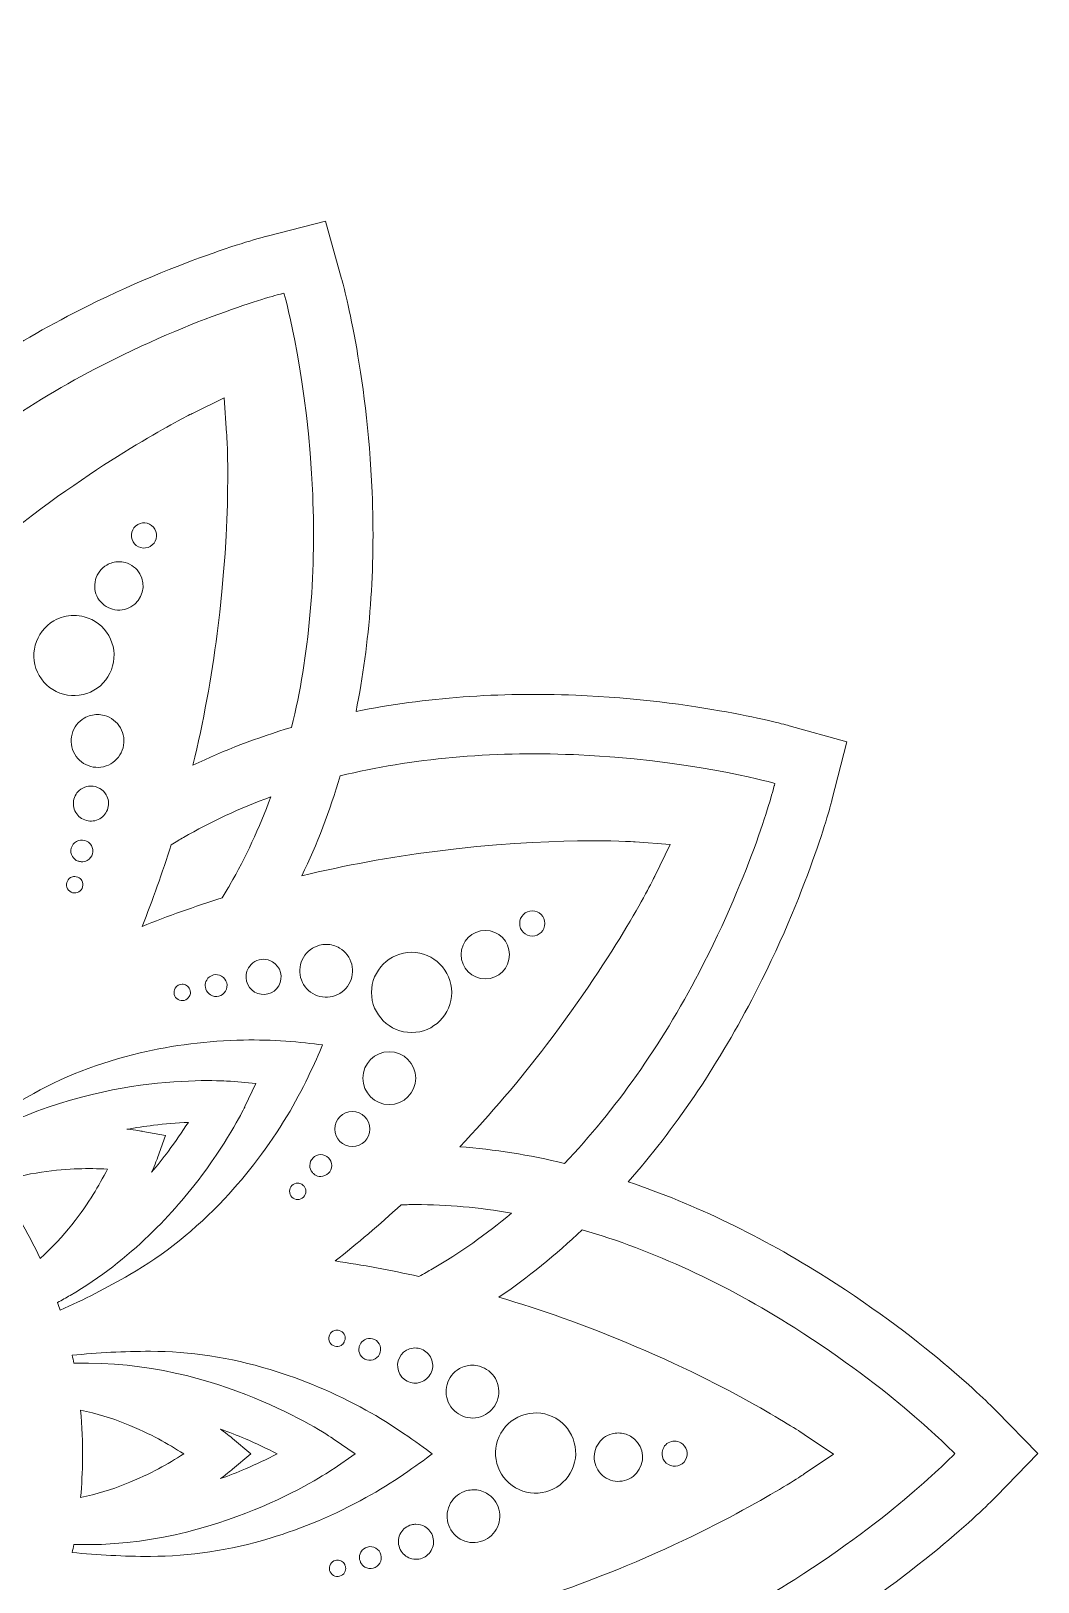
# Model space of a CAD drawing. Header units: millimetres. Extents: x -17 to 2094, y -143 to 314.
# Drawn here: x 966.2 to 1126.5, y 65.6 to 312.4 of the extents above; entities that cross this region are included whole.
import ezdxf

# ---------------------------------------------------------------- set-up
doc = ezdxf.new("R2010")
doc.units = ezdxf.units.MM
doc.header["$MEASUREMENT"] = 0
doc.layers.add('Layer 4', color=7, linetype='Continuous')

msp = doc.modelspace()

# ---------------------------------------------------------------- linework, layer by layer
at = {"layer": 'Layer 4', "lineweight": 0}
for points, knots in [([(1119.84, 92.85), (1119.84, 92.85), (1119.84, 92.85), (1119.84, 92.85), (1119.42, 93.28), (1109.24, 103.64), (1092.89, 114.01), (1082.54, 120.56), (1071.92, 125.69), (1061.3, 129.27), (1068.68, 137.65), (1075.29, 147.38), (1080.95, 158.2), (1089.93, 175.35), (1093.57, 189.41), (1093.72, 190), (1093.72, 190), (1096.08, 199.25), (1096.08, 199.25), (1096.08, 199.25), (1086.89, 201.83), (1086.89, 201.83), (1086.3, 202), (1072.3, 205.88), (1052.96, 206.68), (1040.73, 207.18), (1028.96, 206.32), (1017.98, 204.1), (1020.18, 215.05), (1021.04, 226.79), (1020.54, 238.98), (1019.74, 258.33), (1015.86, 272.32), (1015.69, 272.91), (1015.69, 272.91), (1013.11, 282.1), (1013.11, 282.1), (1013.11, 282.1), (1003.86, 279.74), (1003.86, 279.74), (1003.27, 279.59), (989.2, 275.95), (972.06, 266.97), (961.21, 261.29), (951.45, 254.66), (943.05, 247.25), (939.48, 257.83), (934.35, 268.42), (927.82, 278.74), (917.46, 295.08), (907.1, 305.27), (906.66, 305.69), (906.66, 305.69), (899.83, 312.36), (899.83, 312.36), (899.83, 312.36), (893, 305.69), (893, 305.69), (892.56, 305.27), (882.2, 295.08), (871.84, 278.74), (865.28, 268.39), (860.15, 257.77), (856.58, 247.15), (848.19, 254.53), (838.46, 261.14), (827.65, 266.8), (810.5, 275.78), (796.44, 279.42), (795.85, 279.57), (795.85, 279.57), (786.6, 281.93), (786.6, 281.93), (786.6, 281.93), (784.01, 272.74), (784.01, 272.74), (783.85, 272.15), (779.97, 258.15), (779.17, 238.81), (778.66, 226.58), (779.53, 214.81), (781.75, 203.83), (770.79, 206.03), (759.06, 206.89), (746.86, 206.38), (727.52, 205.59), (713.52, 201.7), (712.94, 201.54), (712.94, 201.54), (703.75, 198.96), (703.75, 198.96), (703.75, 198.96), (706.11, 189.71), (706.11, 189.71), (706.26, 189.12), (709.89, 175.05), (718.87, 157.9), (724.55, 147.06), (731.19, 137.3), (738.6, 128.89), (728.01, 125.32), (717.42, 120.2), (707.11, 113.67), (690.76, 103.3), (680.58, 92.95), (680.15, 92.51), (680.15, 92.51), (673.49, 85.68), (673.49, 85.68), (673.49, 85.68), (680.15, 78.85), (680.15, 78.85), (680.58, 78.41), (690.76, 68.05), (707.11, 57.69), (717.45, 51.13), (728.08, 46), (738.7, 42.43), (731.32, 34.04), (724.7, 24.31), (719.04, 13.5), (710.06, -3.66), (706.43, -17.71), (706.28, -18.3), (706.28, -18.3), (703.92, -27.56), (703.92, -27.56), (703.92, -27.56), (713.11, -30.14), (713.11, -30.14), (713.7, -30.3), (727.71, -34.19), (747.03, -34.98), (749.25, -35.08), (751.48, -35.12), (753.67, -35.12), (753.67, -35.12), (753.69, -35.12), (753.69, -35.12), (763.55, -35.12), (773.08, -34.21), (782.02, -32.4), (779.82, -43.36), (778.96, -55.09), (779.46, -67.29), (780.26, -86.62), (784.14, -100.63), (784.31, -101.21), (784.31, -101.21), (786.89, -110.4), (786.89, -110.4), (786.89, -110.4), (796.14, -108.04), (796.14, -108.04), (796.73, -107.89), (810.81, -104.25), (827.94, -95.28), (838.79, -89.6), (848.55, -82.96), (856.95, -75.55), (860.52, -86.14), (865.64, -96.73), (872.18, -107.04), (882.54, -123.39), (892.9, -133.57), (893.34, -134), (893.34, -134), (900.17, -140.67), (900.17, -140.67), (900.17, -140.67), (907, -134), (907, -134), (907.44, -133.57), (917.8, -123.39), (928.16, -107.04), (934.71, -96.7), (939.85, -86.07), (943.42, -75.45), (951.8, -82.83), (961.53, -89.45), (972.35, -95.11), (989.51, -104.1), (1003.56, -107.72), (1004.15, -107.87), (1004.15, -107.87), (1013.4, -110.23), (1013.4, -110.23), (1013.4, -110.23), (1015.98, -101.04), (1015.98, -101.04), (1016.15, -100.46), (1020.03, -86.46), (1020.83, -67.12), (1021.33, -54.88), (1020.47, -43.11), (1018.25, -32.13), (1027.16, -33.92), (1036.65, -34.83), (1046.48, -34.83), (1048.68, -34.83), (1050.92, -34.78), (1053.13, -34.69), (1072.48, -33.89), (1086.47, -30.01), (1087.06, -29.84), (1087.06, -29.84), (1096.25, -27.26), (1096.25, -27.26), (1096.25, -27.26), (1093.89, -18.01), (1093.89, -18.01), (1093.74, -17.42), (1090.1, -3.36), (1081.12, 13.79), (1075.44, 24.64), (1068.81, 34.4), (1061.4, 42.8), (1071.98, 46.37), (1082.58, 51.49), (1092.89, 58.03), (1109.22, 68.37), (1119.42, 78.75), (1119.84, 79.18), (1119.84, 79.18), (1126.51, 86.02), (1126.51, 86.02), (1126.51, 86.02), (1119.84, 92.85), (1119.84, 92.85)], [0, 0, 0, 0, 1, 1, 1, 2, 2, 2, 3, 3, 3, 4, 4, 4, 5, 5, 5, 6, 6, 6, 7, 7, 7, 8, 8, 8, 9, 9, 9, 10, 10, 10, 11, 11, 11, 12, 12, 12, 13, 13, 13, 14, 14, 14, 15, 15, 15, 16, 16, 16, 17, 17, 17, 18, 18, 18, 19, 19, 19, 20, 20, 20, 21, 21, 21, 22, 22, 22, 23, 23, 23, 24, 24, 24, 25, 25, 25, 26, 26, 26, 27, 27, 27, 28, 28, 28, 29, 29, 29, 30, 30, 30, 31, 31, 31, 32, 32, 32, 33, 33, 33, 34, 34, 34, 35, 35, 35, 36, 36, 36, 37, 37, 37, 38, 38, 38, 39, 39, 39, 40, 40, 40, 41, 41, 41, 42, 42, 42, 43, 43, 43, 44, 44, 44, 45, 45, 45, 46, 46, 46, 47, 47, 47, 48, 48, 48, 49, 49, 49, 50, 50, 50, 51, 51, 51, 52, 52, 52, 53, 53, 53, 54, 54, 54, 55, 55, 55, 56, 56, 56, 57, 57, 57, 58, 58, 58, 59, 59, 59, 60, 60, 60, 61, 61, 61, 62, 62, 62, 63, 63, 63, 64, 64, 64, 65, 65, 65, 66, 66, 66, 67, 67, 67, 68, 68, 68, 69, 69, 69, 70, 70, 70, 71, 71, 71, 72, 72, 72, 73, 73, 73, 74, 74, 74, 75, 75, 75, 76, 76, 76, 76]), ([(976.44, 258.59), (992.62, 267.06), (1005.65, 270.43), (1006.19, 270.57), (1006.19, 270.57), (1006.5, 270.65), (1006.5, 270.65), (1006.5, 270.65), (1006.58, 270.35), (1006.58, 270.35), (1006.74, 269.8), (1010.33, 256.86), (1011.08, 238.59), (1011.63, 225.43), (1010.5, 212.97), (1007.73, 201.57), (1002.23, 199.94), (996.95, 197.92), (992.03, 195.55), (993.68, 202.46), (994.98, 209.52), (995.88, 216.51), (998.27, 235.06), (997.42, 247.87), (997.38, 248.4), (997.38, 248.4), (996.99, 253.99), (996.99, 253.99), (996.99, 253.99), (991.96, 251.53), (991.96, 251.53), (991.47, 251.3), (979.95, 245.63), (965.09, 234.29), (959.37, 229.93), (953.84, 225.22), (948.65, 220.29), (948.25, 225.8), (947.35, 231.45), (945.98, 237.11), (954.49, 245.24), (964.74, 252.46), (976.44, 258.59)], [0, 0, 0, 0, 1, 1, 1, 2, 2, 2, 3, 3, 3, 4, 4, 4, 5, 5, 5, 6, 6, 6, 7, 7, 7, 8, 8, 8, 9, 9, 9, 10, 10, 10, 11, 11, 11, 12, 12, 12, 13, 13, 13, 14, 14, 14, 14]), ([(983.23, 233.84), (984.19, 234.39), (985.41, 234.06), (985.97, 233.11), (986.23, 232.64), (986.3, 232.1), (986.17, 231.59), (986.03, 231.07), (985.7, 230.64), (985.23, 230.37), (984.77, 230.1), (984.23, 230.03), (983.71, 230.17), (983.19, 230.31), (982.76, 230.64), (982.49, 231.1), (981.94, 232.06), (982.27, 233.29), (983.23, 233.84), (983.23, 233.84), (983.23, 233.84), (983.23, 233.84)], [0, 0, 0, 0, 1, 1, 1, 2, 2, 2, 3, 3, 3, 4, 4, 4, 5, 5, 5, 6, 6, 6, 7, 7, 7, 7]), ([(983.57, 225.99), (984.63, 224.16), (984, 221.8), (982.16, 220.74), (981.27, 220.22), (980.24, 220.09), (979.24, 220.35), (978.25, 220.62), (977.42, 221.26), (976.9, 222.14), (976.39, 223.03), (976.25, 224.07), (976.52, 225.07), (976.79, 226.06), (977.42, 226.89), (978.31, 227.4), (978.9, 227.74), (979.56, 227.92), (980.23, 227.92), (980.56, 227.92), (980.9, 227.87), (981.23, 227.79), (982.23, 227.52), (983.06, 226.88), (983.57, 225.99)], [0, 0, 0, 0, 1, 1, 1, 2, 2, 2, 3, 3, 3, 4, 4, 4, 5, 5, 5, 6, 6, 6, 7, 7, 7, 8, 8, 8, 8]), ([(966.93, 214.65), (967.37, 216.29), (968.42, 217.67), (969.9, 218.52), (970.86, 219.08), (971.96, 219.37), (973.07, 219.37), (973.63, 219.37), (974.19, 219.3), (974.73, 219.15), (976.38, 218.71), (977.76, 217.66), (978.61, 216.19), (979.46, 214.71), (979.68, 212.99), (979.24, 211.35), (978.8, 209.7), (977.75, 208.32), (976.27, 207.47), (974.8, 206.62), (973.08, 206.4), (971.44, 206.84), (969.79, 207.28), (968.41, 208.34), (967.56, 209.81), (966.71, 211.28), (966.49, 213), (966.93, 214.65)], [0, 0, 0, 0, 1, 1, 1, 2, 2, 2, 3, 3, 3, 4, 4, 4, 5, 5, 5, 6, 6, 6, 7, 7, 7, 8, 8, 8, 9, 9, 9, 9]), ([(978.94, 195.77), (977.97, 195.21), (976.83, 195.06), (975.75, 195.35), (974.66, 195.64), (973.76, 196.34), (973.2, 197.31), (972.64, 198.28), (972.49, 199.41), (972.78, 200.49), (973.07, 201.58), (973.76, 202.49), (974.73, 203.05), (975.37, 203.41), (976.1, 203.61), (976.82, 203.61), (977.19, 203.61), (977.56, 203.56), (977.92, 203.46), (979.01, 203.17), (979.91, 202.48), (980.47, 201.51), (981.03, 200.54), (981.18, 199.41), (980.89, 198.32), (980.6, 197.24), (979.91, 196.33), (978.94, 195.77)], [0, 0, 0, 0, 1, 1, 1, 2, 2, 2, 3, 3, 3, 4, 4, 4, 5, 5, 5, 6, 6, 6, 7, 7, 7, 8, 8, 8, 9, 9, 9, 9]), ([(1015.45, 193.85), (1026.89, 196.64), (1039.37, 197.77), (1052.57, 197.23), (1070.83, 196.47), (1083.79, 192.88), (1084.33, 192.73), (1084.33, 192.73), (1084.63, 192.64), (1084.63, 192.64), (1084.63, 192.64), (1084.55, 192.34), (1084.55, 192.34), (1084.41, 191.79), (1081.05, 178.77), (1072.57, 162.59), (1066.46, 150.91), (1059.26, 140.69), (1051.16, 132.2), (1045.56, 133.54), (1039.96, 134.43), (1034.49, 134.84), (1039.38, 140), (1044.02, 145.45), (1048.29, 151.05), (1059.64, 165.92), (1065.3, 177.44), (1065.54, 177.92), (1065.54, 177.92), (1067.99, 182.95), (1067.99, 182.95), (1067.99, 182.95), (1062.4, 183.34), (1062.4, 183.34), (1061.87, 183.38), (1049.12, 184.25), (1030.52, 181.84), (1023.4, 180.93), (1016.29, 179.62), (1009.35, 177.95), (1011.76, 182.93), (1013.81, 188.28), (1015.45, 193.85)], [0, 0, 0, 0, 1, 1, 1, 2, 2, 2, 3, 3, 3, 4, 4, 4, 5, 5, 5, 6, 6, 6, 7, 7, 7, 8, 8, 8, 9, 9, 9, 10, 10, 10, 11, 11, 11, 12, 12, 12, 13, 13, 13, 14, 14, 14, 14]), ([(977.18, 187.03), (976.54, 186.65), (975.79, 186.56), (975.06, 186.75), (974.34, 186.94), (973.74, 187.41), (973.37, 188.05), (972.99, 188.7), (972.89, 189.45), (973.09, 190.17), (973.28, 190.89), (973.74, 191.5), (974.39, 191.87), (974.81, 192.11), (975.29, 192.24), (975.78, 192.24), (976.78, 192.24), (977.71, 191.71), (978.21, 190.85), (978.58, 190.2), (978.68, 189.45), (978.48, 188.72), (978.29, 188), (977.83, 187.4), (977.18, 187.03)], [0, 0, 0, 0, 1, 1, 1, 2, 2, 2, 3, 3, 3, 4, 4, 4, 5, 5, 5, 6, 6, 6, 7, 7, 7, 8, 8, 8, 8]), ([(997.91, 176.53), (997.52, 175.85), (997.1, 175.15), (996.67, 174.44), (992.28, 173.06), (988, 171.54), (983.94, 169.91), (985.61, 174.08), (987.16, 178.44), (988.55, 182.89), (989.3, 183.34), (989.92, 183.71), (990.51, 184.05), (994.81, 186.54), (999.48, 188.71), (1004.4, 190.51), (1002.59, 185.56), (1000.41, 180.86), (997.91, 176.53)], [0, 0, 0, 0, 1, 1, 1, 2, 2, 2, 3, 3, 3, 4, 4, 4, 5, 5, 5, 6, 6, 6, 6]), ([(974.24, 180.17), (974.07, 180.22), (973.9, 180.26), (973.74, 180.28), (973.35, 180.42), (973.03, 180.69), (972.83, 181.04), (972.6, 181.44), (972.54, 181.91), (972.66, 182.36), (972.78, 182.81), (973.07, 183.19), (973.47, 183.42), (974.3, 183.9), (975.37, 183.61), (975.85, 182.78), (976.33, 181.95), (976.04, 180.88), (975.21, 180.4), (974.91, 180.23), (974.58, 180.15), (974.24, 180.17)], [0, 0, 0, 0, 1, 1, 1, 2, 2, 2, 3, 3, 3, 4, 4, 4, 5, 5, 5, 6, 6, 6, 7, 7, 7, 7]), ([(972.08, 175.88), (972.08, 175.88), (972.08, 175.88), (972.08, 175.88), (971.72, 176.5), (971.93, 177.3), (972.55, 177.66), (972.75, 177.77), (972.97, 177.83), (973.2, 177.83), (973.21, 177.83), (973.22, 177.83), (973.23, 177.83), (973.38, 177.79), (973.54, 177.76), (973.7, 177.73), (973.97, 177.62), (974.19, 177.43), (974.33, 177.18), (974.51, 176.88), (974.55, 176.53), (974.46, 176.19), (974.37, 175.85), (974.16, 175.57), (973.86, 175.4), (973.56, 175.22), (973.2, 175.18), (972.87, 175.27), (972.53, 175.36), (972.25, 175.57), (972.08, 175.88)], [0, 0, 0, 0, 1, 1, 1, 2, 2, 2, 3, 3, 3, 4, 4, 4, 5, 5, 5, 6, 6, 6, 7, 7, 7, 8, 8, 8, 9, 9, 9, 10, 10, 10, 10]), ([(1044.02, 170.37), (1044.02, 171.48), (1044.92, 172.38), (1046.03, 172.38), (1047.13, 172.38), (1048.03, 171.48), (1048.03, 170.37), (1048.03, 169.27), (1047.13, 168.37), (1046.03, 168.37), (1044.92, 168.37), (1044.02, 169.27), (1044.02, 170.37)], [0, 0, 0, 0, 1, 1, 1, 2, 2, 2, 3, 3, 3, 4, 4, 4, 4]), ([(1038.55, 161.56), (1036.43, 161.56), (1034.7, 163.29), (1034.7, 165.41), (1034.7, 167.53), (1036.43, 169.26), (1038.55, 169.26), (1040.67, 169.26), (1042.4, 167.53), (1042.4, 165.41), (1042.4, 163.29), (1040.67, 161.56), (1038.55, 161.56)], [0, 0, 0, 0, 1, 1, 1, 2, 2, 2, 3, 3, 3, 4, 4, 4, 4]), ([(1017.29, 163.89), (1017.57, 162.8), (1017.41, 161.67), (1016.85, 160.7), (1016.28, 159.74), (1015.37, 159.05), (1014.28, 158.77), (1013.19, 158.49), (1012.06, 158.65), (1011.09, 159.22), (1010.13, 159.78), (1009.44, 160.7), (1009.16, 161.78), (1008.88, 162.87), (1009.04, 164), (1009.61, 164.97), (1010.17, 165.93), (1011.09, 166.62), (1012.17, 166.9), (1012.52, 166.99), (1012.88, 167.04), (1013.24, 167.04), (1013.98, 167.04), (1014.71, 166.83), (1015.36, 166.45), (1016.32, 165.89), (1017.01, 164.97), (1017.29, 163.89)], [0, 0, 0, 0, 1, 1, 1, 2, 2, 2, 3, 3, 3, 4, 4, 4, 5, 5, 5, 6, 6, 6, 7, 7, 7, 8, 8, 8, 9, 9, 9, 9]), ([(1026.82, 153.02), (1023.3, 153.02), (1020.44, 155.88), (1020.44, 159.4), (1020.44, 162.91), (1023.3, 165.78), (1026.82, 165.78), (1030.34, 165.78), (1033.2, 162.91), (1033.2, 159.4), (1033.2, 155.88), (1030.34, 153.02), (1026.82, 153.02)], [0, 0, 0, 0, 1, 1, 1, 2, 2, 2, 3, 3, 3, 4, 4, 4, 4]), ([(1004.68, 164.28), (1006, 163.5), (1006.45, 161.78), (1005.67, 160.45), (1005.67, 160.45), (1005.67, 160.45), (1005.67, 160.45), (1004.88, 159.12), (1003.17, 158.68), (1001.84, 159.46), (1000.51, 160.24), (1000.07, 161.96), (1000.85, 163.29), (1001.35, 164.14), (1002.27, 164.67), (1003.26, 164.67), (1003.76, 164.67), (1004.25, 164.53), (1004.68, 164.28)], [0, 0, 0, 0, 1, 1, 1, 2, 2, 2, 3, 3, 3, 4, 4, 4, 5, 5, 5, 6, 6, 6, 6]), ([(991.62, 159.41), (991.62, 159.18), (991.56, 158.94), (991.44, 158.74), (991.26, 158.44), (990.98, 158.22), (990.64, 158.14), (990.3, 158.05), (989.95, 158.1), (989.65, 158.27), (989.35, 158.45), (989.14, 158.73), (989.05, 159.07), (988.97, 159.41), (989.01, 159.76), (989.19, 160.06), (989.43, 160.47), (989.87, 160.7), (990.32, 160.7), (990.54, 160.7), (990.77, 160.64), (990.98, 160.52), (991.22, 160.38), (991.42, 160.15), (991.52, 159.88), (991.55, 159.72), (991.58, 159.57), (991.62, 159.41)], [0, 0, 0, 0, 1, 1, 1, 2, 2, 2, 3, 3, 3, 4, 4, 4, 5, 5, 5, 6, 6, 6, 7, 7, 7, 8, 8, 8, 9, 9, 9, 9]), ([(997.21, 159.6), (996.72, 158.78), (995.65, 158.5), (994.82, 158.99), (994.48, 159.19), (994.21, 159.52), (994.07, 159.9), (994.05, 160.07), (994.02, 160.24), (993.97, 160.4), (993.95, 160.74), (994.03, 161.08), (994.21, 161.37), (994.69, 162.2), (995.76, 162.48), (996.59, 161.99), (997.42, 161.5), (997.69, 160.43), (997.21, 159.6)], [0, 0, 0, 0, 1, 1, 1, 2, 2, 2, 3, 3, 3, 4, 4, 4, 5, 5, 5, 6, 6, 6, 6]), ([(983.62, 149.78), (988.85, 151.01), (994.38, 151.69), (1000.05, 151.82), (1004.56, 151.93), (1009.34, 151.48), (1012.66, 151.06), (1011.56, 148.46), (1009.48, 143.81), (1007.01, 139.76), (1004.06, 134.91), (1000.71, 130.47), (997.03, 126.56), (992.47, 121.69), (987.4, 117.64), (981.97, 114.51), (978.32, 112.4), (974.6, 110.49), (970.89, 108.83), (970.76, 109.25), (970.62, 109.66), (970.48, 110.07), (971.16, 110.45), (971.83, 110.83), (972.49, 111.2), (982.17, 116.8), (989.2, 124.64), (993.39, 130.24), (997.92, 136.28), (1000.2, 141.06), (1000.3, 141.26), (1000.3, 141.26), (1002.03, 144.93), (1002.03, 144.93), (1002.03, 144.93), (997.98, 145.26), (997.98, 145.26), (997.76, 145.28), (992.51, 145.69), (985, 144.79), (978.05, 143.96), (967.74, 141.79), (958.05, 136.2), (957.41, 135.83), (956.73, 135.43), (956.05, 135.02), (955.76, 135.35), (955.47, 135.68), (955.18, 136), (958.49, 138.38), (962.01, 140.66), (965.65, 142.76), (971.08, 145.9), (977.13, 148.26), (983.62, 149.78)], [0, 0, 0, 0, 1, 1, 1, 2, 2, 2, 3, 3, 3, 4, 4, 4, 5, 5, 5, 6, 6, 6, 7, 7, 7, 8, 8, 8, 9, 9, 9, 10, 10, 10, 11, 11, 11, 12, 12, 12, 13, 13, 13, 14, 14, 14, 15, 15, 15, 16, 16, 16, 17, 17, 17, 18, 18, 18, 18]), ([(1023.27, 141.55), (1020.96, 141.55), (1019.07, 143.44), (1019.07, 145.76), (1019.07, 148.07), (1020.96, 149.96), (1023.27, 149.96), (1025.59, 149.96), (1027.47, 148.07), (1027.47, 145.76), (1027.47, 143.44), (1025.59, 141.55), (1023.27, 141.55)], [0, 0, 0, 0, 1, 1, 1, 2, 2, 2, 3, 3, 3, 4, 4, 4, 4]), ([(984.03, 137.29), (984.03, 137.29), (984.03, 137.29), (984.03, 137.29), (984.03, 137.29), (983.92, 137.31), (983.92, 137.31), (983.87, 137.31), (982.99, 137.47), (981.51, 137.63), (982.91, 137.88), (984.32, 138.09), (985.72, 138.26), (987.58, 138.49), (989.45, 138.64), (991.29, 138.73), (990.3, 137.18), (989.23, 135.64), (988.11, 134.14), (987.26, 133.01), (986.37, 131.89), (985.45, 130.8), (986.06, 132.16), (986.36, 133.01), (986.38, 133.06), (986.38, 133.06), (987.65, 136.63), (987.65, 136.63), (987.65, 136.63), (984.03, 137.29), (984.03, 137.29)], [0, 0, 0, 0, 1, 1, 1, 2, 2, 2, 3, 3, 3, 4, 4, 4, 5, 5, 5, 6, 6, 6, 7, 7, 7, 8, 8, 8, 9, 9, 9, 10, 10, 10, 10]), ([(1014.59, 137.65), (1014.59, 139.2), (1015.84, 140.45), (1017.39, 140.45), (1018.93, 140.45), (1020.18, 139.2), (1020.18, 137.65), (1020.18, 136.11), (1018.93, 134.86), (1017.39, 134.86), (1015.84, 134.86), (1014.59, 136.11), (1014.59, 137.65)], [0, 0, 0, 0, 1, 1, 1, 2, 2, 2, 3, 3, 3, 4, 4, 4, 4]), ([(1010.62, 131.85), (1010.62, 132.81), (1011.4, 133.59), (1012.36, 133.59), (1013.32, 133.59), (1014.1, 132.81), (1014.1, 131.85), (1014.1, 130.89), (1013.32, 130.11), (1012.36, 130.11), (1012.02, 130.11), (1011.69, 130.21), (1011.41, 130.4), (1011.29, 130.52), (1011.16, 130.63), (1011.03, 130.74), (1010.77, 131.05), (1010.62, 131.45), (1010.62, 131.85)], [0, 0, 0, 0, 1, 1, 1, 2, 2, 2, 3, 3, 3, 4, 4, 4, 5, 5, 5, 6, 6, 6, 6]), ([(967.69, 117.06), (965.75, 121.27), (963.41, 125.33), (960.72, 129.11), (965.69, 130.76), (970.54, 131.23), (973.76, 131.34), (975.29, 131.39), (976.86, 131.37), (978.4, 131.28), (977.71, 129.92), (976.95, 128.56), (976.13, 127.24), (974.43, 124.51), (971.6, 120.55), (967.69, 117.06)], [0, 0, 0, 0, 1, 1, 1, 2, 2, 2, 3, 3, 3, 4, 4, 4, 5, 5, 5, 5]), ([(1008.69, 126.45), (1007.97, 126.45), (1007.39, 127.04), (1007.39, 127.76), (1007.39, 128.47), (1007.97, 129.06), (1008.69, 129.06), (1008.93, 129.06), (1009.16, 128.99), (1009.36, 128.87), (1009.48, 128.76), (1009.6, 128.65), (1009.72, 128.55), (1009.9, 128.32), (1009.99, 128.04), (1009.99, 127.76), (1009.99, 127.04), (1009.41, 126.45), (1008.69, 126.45)], [0, 0, 0, 0, 1, 1, 1, 2, 2, 2, 3, 3, 3, 4, 4, 4, 5, 5, 5, 6, 6, 6, 6]), ([(1030.13, 115.42), (1029.49, 115.05), (1028.8, 114.66), (1027.97, 114.21), (1023.47, 115.22), (1018.99, 116.04), (1014.65, 116.67), (1018.19, 119.44), (1021.72, 122.45), (1025.15, 125.61), (1026.04, 125.63), (1026.79, 125.64), (1027.49, 125.64), (1032.45, 125.64), (1037.58, 125.19), (1042.74, 124.29), (1038.7, 120.9), (1034.46, 117.92), (1030.13, 115.42)], [0, 0, 0, 0, 1, 1, 1, 2, 2, 2, 3, 3, 3, 4, 4, 4, 5, 5, 5, 6, 6, 6, 6]), ([(1113.07, 85.79), (1112.68, 85.39), (1103.25, 75.79), (1087.82, 66.02), (1076.69, 58.96), (1065.34, 53.71), (1054.08, 50.41), (1049.91, 54.37), (1045.5, 57.94), (1040.96, 61.03), (1047.75, 63.05), (1054.47, 65.45), (1060.95, 68.15), (1078.2, 75.35), (1088.87, 82.5), (1089.32, 82.8), (1089.32, 82.8), (1093.96, 85.93), (1093.96, 85.93), (1093.96, 85.93), (1089.32, 89.06), (1089.32, 89.06), (1088.87, 89.36), (1078.21, 96.51), (1060.95, 103.71), (1054.35, 106.47), (1047.54, 108.89), (1040.71, 110.91), (1045.31, 114.03), (1049.77, 117.64), (1053.99, 121.65), (1065.28, 118.35), (1076.66, 113.09), (1087.82, 106.02), (1103.24, 96.24), (1112.68, 86.64), (1113.07, 86.24), (1113.07, 86.24), (1113.29, 86.02), (1113.29, 86.02), (1113.29, 86.02), (1113.07, 85.79), (1113.07, 85.79)], [0, 0, 0, 0, 1, 1, 1, 2, 2, 2, 3, 3, 3, 4, 4, 4, 5, 5, 5, 6, 6, 6, 7, 7, 7, 8, 8, 8, 9, 9, 9, 10, 10, 10, 11, 11, 11, 12, 12, 12, 13, 13, 13, 14, 14, 14, 14]), ([(1016.23, 104.18), (1016.17, 104.03), (1016.12, 103.88), (1016.08, 103.73), (1015.96, 103.52), (1015.79, 103.35), (1015.59, 103.23), (1014.96, 102.88), (1014.16, 103.1), (1013.81, 103.72), (1013.64, 104.03), (1013.59, 104.38), (1013.69, 104.71), (1013.78, 105.05), (1014, 105.33), (1014.3, 105.5), (1014.5, 105.61), (1014.72, 105.67), (1014.94, 105.67), (1015.06, 105.67), (1015.18, 105.65), (1015.29, 105.62), (1015.63, 105.53), (1015.91, 105.31), (1016.08, 105.01), (1016.22, 104.76), (1016.27, 104.47), (1016.23, 104.18)], [0, 0, 0, 0, 1, 1, 1, 2, 2, 2, 3, 3, 3, 4, 4, 4, 5, 5, 5, 6, 6, 6, 7, 7, 7, 8, 8, 8, 9, 9, 9, 9]), ([(1018.45, 102.92), (1018.51, 103.08), (1018.57, 103.24), (1018.61, 103.4), (1018.76, 103.71), (1019, 103.96), (1019.3, 104.13), (1020.13, 104.6), (1021.2, 104.31), (1021.67, 103.47), (1021.9, 103.07), (1021.96, 102.6), (1021.83, 102.15), (1021.83, 102.15), (1021.83, 102.15), (1021.83, 102.15), (1021.71, 101.7), (1021.42, 101.33), (1021.01, 101.1), (1020.61, 100.87), (1020.14, 100.81), (1019.69, 100.94), (1019.24, 101.06), (1018.87, 101.35), (1018.64, 101.76), (1018.44, 102.11), (1018.37, 102.52), (1018.45, 102.92)], [0, 0, 0, 0, 1, 1, 1, 2, 2, 2, 3, 3, 3, 4, 4, 4, 5, 5, 5, 6, 6, 6, 7, 7, 7, 8, 8, 8, 9, 9, 9, 9]), ([(1019.56, 92.95), (1023.71, 90.67), (1027.85, 87.68), (1030.1, 85.98), (1027.85, 84.28), (1023.71, 81.29), (1019.56, 79.02), (1014.58, 76.29), (1009.45, 74.12), (1004.31, 72.57), (997.93, 70.64), (991.51, 69.67), (985.24, 69.67), (981.04, 69.67), (976.86, 69.88), (972.8, 70.29), (972.89, 70.72), (972.98, 71.14), (973.07, 71.57), (973.86, 71.56), (974.64, 71.55), (975.38, 71.55), (986.56, 71.55), (996.57, 74.83), (1003, 77.58), (1009.97, 80.56), (1014.31, 83.54), (1014.49, 83.67), (1014.49, 83.67), (1017.83, 85.98), (1017.83, 85.98), (1017.83, 85.98), (1014.49, 88.29), (1014.49, 88.29), (1014.31, 88.42), (1009.98, 91.39), (1003, 94.38), (996.57, 97.13), (986.56, 100.41), (975.38, 100.41), (974.64, 100.41), (973.86, 100.41), (973.06, 100.39), (972.98, 100.82), (972.89, 101.24), (972.8, 101.67), (976.86, 102.09), (981.04, 102.3), (985.24, 102.3), (991.51, 102.3), (997.93, 101.32), (1004.31, 99.39), (1009.45, 97.84), (1014.58, 95.67), (1019.56, 92.95)], [0, 0, 0, 0, 1, 1, 1, 2, 2, 2, 3, 3, 3, 4, 4, 4, 5, 5, 5, 6, 6, 6, 7, 7, 7, 8, 8, 8, 9, 9, 9, 10, 10, 10, 11, 11, 11, 12, 12, 12, 13, 13, 13, 14, 14, 14, 15, 15, 15, 16, 16, 16, 17, 17, 17, 18, 18, 18, 18]), ([(1026.01, 102.47), (1026.65, 102.83), (1027.42, 102.93), (1028.13, 102.73), (1028.85, 102.53), (1029.45, 102.06), (1029.82, 101.41), (1030.19, 100.76), (1030.28, 100.01), (1030.08, 99.29), (1029.88, 98.57), (1029.41, 97.97), (1028.76, 97.6), (1027.42, 96.84), (1025.71, 97.32), (1024.95, 98.66), (1024.2, 100), (1024.67, 101.71), (1026.01, 102.47)], [0, 0, 0, 0, 1, 1, 1, 2, 2, 2, 3, 3, 3, 4, 4, 4, 5, 5, 5, 6, 6, 6, 6]), ([(1040.55, 94.77), (1040.25, 93.68), (1039.55, 92.78), (1038.57, 92.23), (1036.56, 91.09), (1033.99, 91.8), (1032.85, 93.82), (1032.3, 94.79), (1032.16, 95.92), (1032.46, 97.01), (1032.76, 98.09), (1033.46, 98.99), (1034.43, 99.54), (1035.06, 99.9), (1035.77, 100.09), (1036.49, 100.09), (1036.87, 100.09), (1037.25, 100.04), (1037.62, 99.93), (1038.71, 99.63), (1039.61, 98.93), (1040.16, 97.96), (1040.71, 96.98), (1040.85, 95.85), (1040.55, 94.77)], [0, 0, 0, 0, 1, 1, 1, 2, 2, 2, 3, 3, 3, 4, 4, 4, 5, 5, 5, 6, 6, 6, 7, 7, 7, 8, 8, 8, 8]), ([(974.13, 92.95), (979.27, 91.88), (983.71, 89.87), (986.55, 88.35), (987.92, 87.61), (989.27, 86.81), (990.55, 85.98), (989.27, 85.15), (987.93, 84.35), (986.55, 83.62), (983.71, 82.1), (979.27, 80.08), (974.14, 79.02), (974.33, 81.08), (974.44, 83.17), (974.45, 85.23), (974.48, 87.79), (974.37, 90.39), (974.13, 92.95)], [0, 0, 0, 0, 1, 1, 1, 2, 2, 2, 3, 3, 3, 4, 4, 4, 5, 5, 5, 6, 6, 6, 6]), ([(1044.91, 92.27), (1046.56, 92.71), (1048.27, 92.49), (1049.75, 91.64), (1051.22, 90.79), (1052.27, 89.41), (1052.71, 87.76), (1053.16, 86.12), (1052.93, 84.4), (1052.08, 82.93), (1051.23, 81.45), (1049.85, 80.4), (1048.21, 79.96), (1046.56, 79.52), (1044.84, 79.74), (1043.37, 80.59), (1040.32, 82.35), (1039.28, 86.26), (1041.04, 89.3), (1041.89, 90.77), (1043.26, 91.83), (1044.91, 92.27), (1044.91, 92.27), (1044.91, 92.27), (1044.91, 92.27)], [0, 0, 0, 0, 1, 1, 1, 2, 2, 2, 3, 3, 3, 4, 4, 4, 5, 5, 5, 6, 6, 6, 7, 7, 7, 8, 8, 8, 8]), ([(998.33, 88.43), (998.3, 88.47), (997.62, 89.04), (996.4, 89.92), (997.74, 89.44), (999.07, 88.92), (1000.37, 88.36), (1002.09, 87.63), (1003.79, 86.83), (1005.42, 85.98), (1003.79, 85.13), (1002.09, 84.33), (1000.37, 83.6), (999.07, 83.04), (997.74, 82.52), (996.4, 82.04), (997.61, 82.92), (998.29, 83.49), (998.33, 83.53), (998.33, 83.53), (1001.22, 85.98), (1001.22, 85.98), (1001.22, 85.98), (998.33, 88.43), (998.33, 88.43)], [0, 0, 0, 0, 1, 1, 1, 2, 2, 2, 3, 3, 3, 4, 4, 4, 5, 5, 5, 6, 6, 6, 7, 7, 7, 8, 8, 8, 8]), ([(1056.39, 87.38), (1056.9, 88.27), (1057.73, 88.91), (1058.73, 89.17), (1059.06, 89.26), (1059.4, 89.31), (1059.73, 89.31), (1060.4, 89.31), (1061.06, 89.13), (1061.65, 88.79), (1063.49, 87.73), (1064.12, 85.37), (1063.06, 83.53), (1062.54, 82.64), (1061.71, 82.01), (1060.72, 81.74), (1059.72, 81.47), (1058.69, 81.61), (1057.8, 82.12), (1056.91, 82.64), (1056.27, 83.47), (1056.01, 84.46), (1055.74, 85.45), (1055.88, 86.49), (1056.39, 87.38)], [0, 0, 0, 0, 1, 1, 1, 2, 2, 2, 3, 3, 3, 4, 4, 4, 5, 5, 5, 6, 6, 6, 7, 7, 7, 8, 8, 8, 8]), ([(1066.94, 87.02), (1067.3, 87.64), (1067.97, 88.02), (1068.68, 88.02), (1069.03, 88.02), (1069.38, 87.93), (1069.68, 87.75), (1070.64, 87.2), (1070.97, 85.97), (1070.41, 85.01), (1069.86, 84.06), (1068.63, 83.73), (1067.68, 84.28), (1067.21, 84.55), (1066.88, 84.98), (1066.74, 85.5), (1066.6, 86.01), (1066.68, 86.55), (1066.94, 87.02)], [0, 0, 0, 0, 1, 1, 1, 2, 2, 2, 3, 3, 3, 4, 4, 4, 5, 5, 5, 6, 6, 6, 6]), ([(1040.3, 73.97), (1039.74, 73), (1038.84, 72.31), (1037.75, 72.02), (1036.67, 71.73), (1035.53, 71.87), (1034.56, 72.43), (1032.56, 73.59), (1031.87, 76.17), (1033.03, 78.17), (1033.59, 79.14), (1034.49, 79.84), (1035.58, 80.13), (1035.94, 80.22), (1036.31, 80.27), (1036.68, 80.27), (1037.4, 80.27), (1038.12, 80.08), (1038.76, 79.71), (1039.73, 79.15), (1040.43, 78.24), (1040.72, 77.16), (1041.01, 76.07), (1040.86, 74.94), (1040.3, 73.97)], [0, 0, 0, 0, 1, 1, 1, 2, 2, 2, 3, 3, 3, 4, 4, 4, 5, 5, 5, 6, 6, 6, 7, 7, 7, 8, 8, 8, 8]), ([(1030.21, 72.72), (1030.41, 72), (1030.31, 71.25), (1029.93, 70.6), (1029.56, 69.96), (1028.96, 69.49), (1028.24, 69.3), (1027.52, 69.11), (1026.76, 69.21), (1026.12, 69.58), (1025.47, 69.95), (1025.01, 70.55), (1024.82, 71.28), (1024.62, 72), (1024.72, 72.75), (1025.09, 73.4), (1025.47, 74.04), (1026.07, 74.5), (1026.79, 74.7), (1027.03, 74.76), (1027.28, 74.79), (1027.52, 74.79), (1028.01, 74.79), (1028.49, 74.67), (1028.91, 74.42), (1029.56, 74.05), (1030.02, 73.44), (1030.21, 72.72)], [0, 0, 0, 0, 1, 1, 1, 2, 2, 2, 3, 3, 3, 4, 4, 4, 5, 5, 5, 6, 6, 6, 7, 7, 7, 8, 8, 8, 9, 9, 9, 9]), ([(1021.77, 68.61), (1021.54, 68.21), (1021.16, 67.92), (1020.71, 67.8), (1020.26, 67.68), (1019.79, 67.74), (1019.39, 67.98), (1019.1, 68.15), (1018.86, 68.4), (1018.71, 68.71), (1018.67, 68.87), (1018.61, 69.03), (1018.55, 69.19), (1018.48, 69.59), (1018.55, 70), (1018.75, 70.35), (1019.23, 71.19), (1020.3, 71.47), (1021.13, 70.99), (1021.54, 70.76), (1021.82, 70.38), (1021.94, 69.93), (1022.06, 69.48), (1022, 69.01), (1021.77, 68.61)], [0, 0, 0, 0, 1, 1, 1, 2, 2, 2, 3, 3, 3, 4, 4, 4, 5, 5, 5, 6, 6, 6, 7, 7, 7, 8, 8, 8, 8]), ([(1013.78, 67.44), (1013.69, 67.77), (1013.73, 68.13), (1013.9, 68.43), (1014.08, 68.73), (1014.36, 68.94), (1014.7, 69.03), (1014.81, 69.06), (1014.92, 69.08), (1015.04, 69.08), (1015.26, 69.08), (1015.49, 69.02), (1015.69, 68.9), (1015.89, 68.78), (1016.06, 68.61), (1016.18, 68.4), (1016.22, 68.25), (1016.27, 68.1), (1016.32, 67.95), (1016.36, 67.66), (1016.31, 67.37), (1016.16, 67.12), (1015.99, 66.82), (1015.71, 66.61), (1015.37, 66.52), (1015.04, 66.43), (1014.68, 66.47), (1014.38, 66.64), (1014.08, 66.82), (1013.87, 67.1), (1013.78, 67.44)], [0, 0, 0, 0, 1, 1, 1, 2, 2, 2, 3, 3, 3, 4, 4, 4, 5, 5, 5, 6, 6, 6, 7, 7, 7, 8, 8, 8, 9, 9, 9, 10, 10, 10, 10])]:
    msp.add_open_spline(points, degree=3, knots=knots, dxfattribs=at)

doc.saveas('drawing.dxf')
